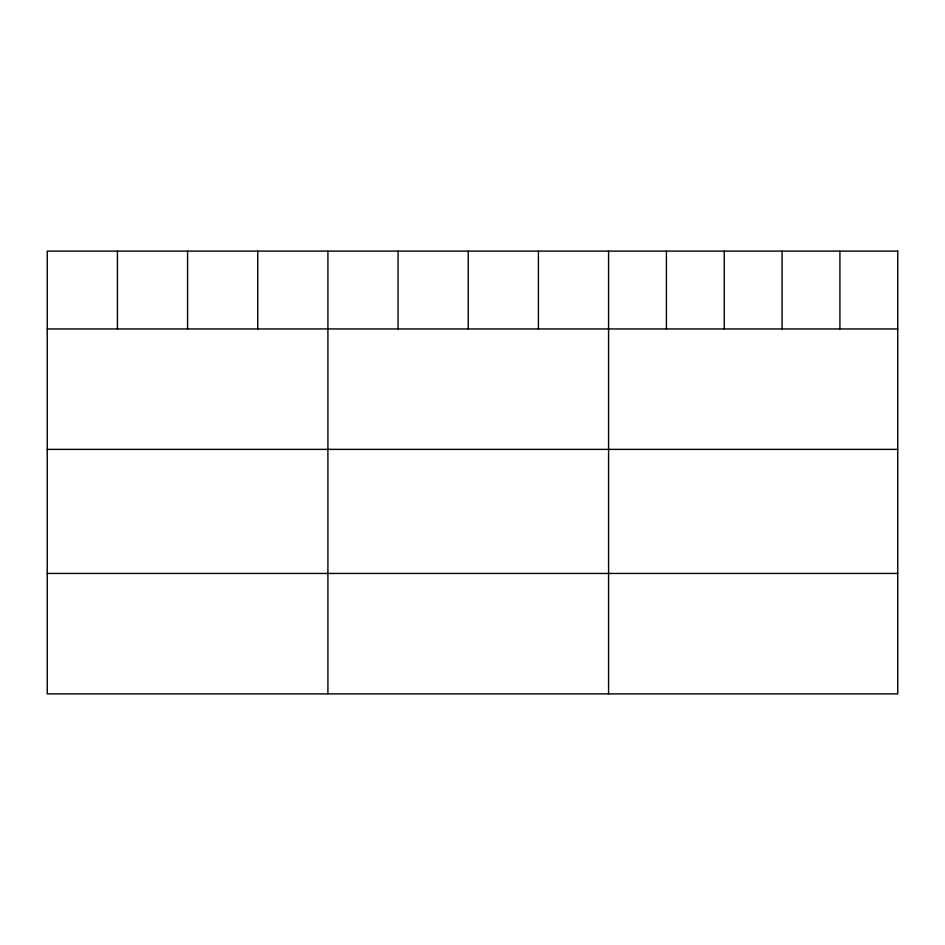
<?xml version="1.0" encoding="UTF-8"?>
<svg xmlns="http://www.w3.org/2000/svg" width="945" height="945" viewBox="0 0 945 945"><rect width="100%" height="100%" fill="white"/><g stroke="black" fill="none" stroke-linecap="round" stroke-linejoin="round"><path stroke-width="1.42" d="M47.25 328.943L897.75 328.943M47.25 449.371L897.75 449.371M47.25 573.45L897.75 573.45M839.916 251.122L839.916 328.943M782.082 251.122L782.082 328.943M724.248 251.122L724.248 328.943M666.414 251.122L666.414 328.943M608.58 251.122L608.58 693.878M538.414 251.122L538.414 328.943M468.247 251.122L468.247 328.943M398.081 251.122L398.081 328.943M327.915 251.122L327.915 693.878M257.749 251.122L257.749 328.943M187.583 251.122L187.583 328.943M117.416 251.122L117.416 328.943M897.75 251.122L47.25 251.122L47.25 693.878L897.75 693.878L897.75 251.122"/></g></svg>
